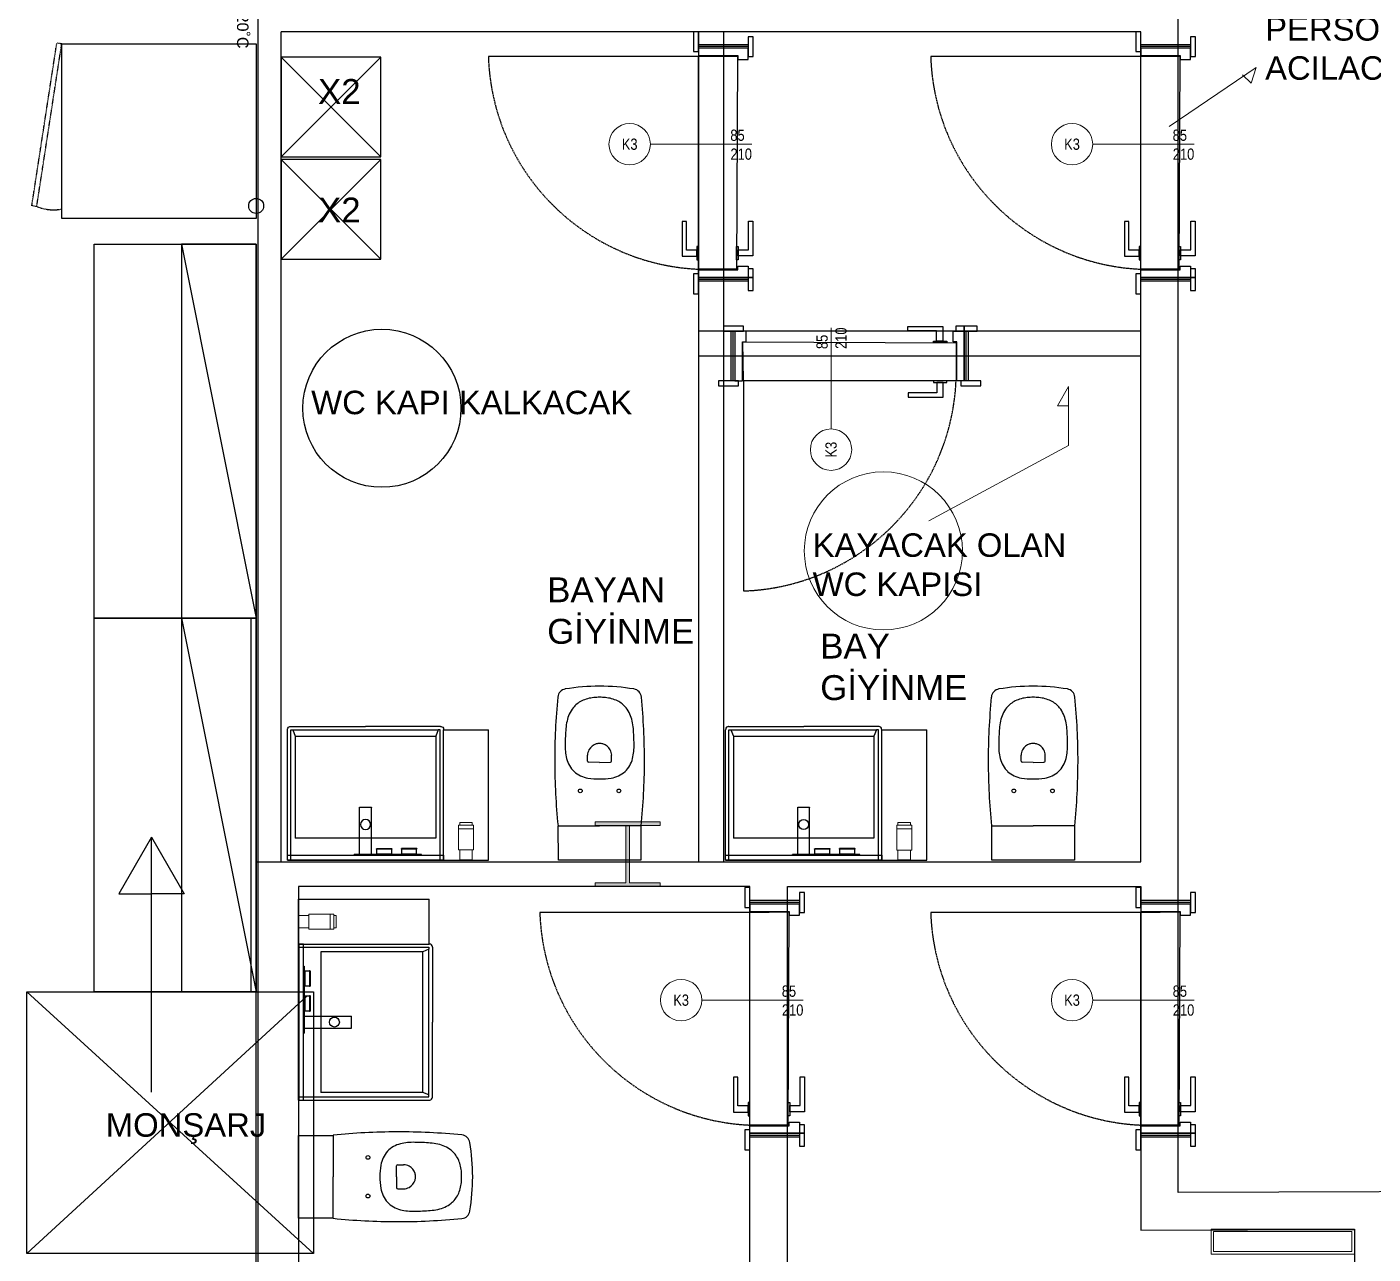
# Model space of a CAD drawing. Header units: millimetres. Extents: x 7687 to 15428, y -715 to 4028.
# Drawn here: x 13188 to 13728, y -249 to 243 of the extents above; entities that cross this region are included whole.
import ezdxf
from ezdxf.enums import TextEntityAlignment as Align

# ---------------------------------------------------------------- set-up
doc = ezdxf.new("R2010")
doc.units = ezdxf.units.MM
doc.linetypes.add('DASHED', pattern=[0.375, 0.25, -0.125])
doc.linetypes.add('HIDDEN', pattern=[0.375, 0.25, -0.125])
for name, color, linetype, lineweight in [('A-WINDOW_TAG', 2, 'Continuous', 5), ('AHŞAP_gör', 44, 'Continuous', 20), ('mermer', 13, 'Continuous', 25), ('SS_FURNITURE', 23, 'Continuous', 25), ('yazı', 7, 'Continuous', 20)]:
    doc.layers.add(name, color=color, linetype=linetype, lineweight=lineweight)
for name, color, linetype in [('DTM-AXIS', 7, 'Continuous'), ('ELEKTRİK', 1, 'Continuous'), ('FAGOR MUTFAK', 171, 'Continuous'), ('TEFRIS', 44, 'Continuous'), ('TİCARİ', 7, 'Continuous')]:
    doc.layers.add(name, color=color, linetype=linetype)
doc.layers.add('ss_door tag', color=7, linetype='Continuous', lineweight=13, true_color=0xd52e31)
doc.styles.add('ARIEL50SD', font='ARIALN.TTF', dxfattribs={"height": 9})
doc.styles.add('ROMANC', font='arial.ttf')
doc.styles.get("Standard").update_dxf_attribs({"font": 'arial.ttf'})

# ---------------------------------------------------------------- blocks, each defined once
blk = doc.blocks.new('kolon')
at = {"layer": 'mermer', "true_color": 0x2776bb}
h = blk.add_hatch(color=152, dxfattribs=at)
h.dxf.hatch_style = 1
h.paths.add_polyline_path([(44995.31, -4768.12), (44969.31, -4768.12), (44969.31, -4769.62), (44981.61, -4769.62), (44981.61, -4792.62), (44969.31, -4792.62), (44969.31, -4794.12), (44995.31, -4794.12), (44995.31, -4792.62), (44983.01, -4792.62), (44983.01, -4769.62), (44995.31, -4769.62)])
at = {"layer": 'ss_door tag'}
for p, q in [((44995.31, -4768.12), (44969.31, -4768.12)), ((44969.31, -4769.62), (44969.31, -4768.12)), ((44981.61, -4769.62), (44969.31, -4769.62)), ((44981.61, -4769.62), (44981.61, -4792.62)), ((44995.31, -4769.62), (44983.01, -4769.62)), ((44983.01, -4769.62), (44983.01, -4792.62)), ((44995.31, -4769.62), (44995.31, -4768.12)), ((44969.31, -4792.62), (44981.61, -4792.62)), ((44969.31, -4792.62), (44969.31, -4794.12)), ((44969.31, -4794.12), (44995.31, -4794.12)), ((44983.01, -4792.62), (44995.31, -4792.62)), ((44995.31, -4792.62), (44995.31, -4794.12))]:
    blk.add_line(p, q, dxfattribs=at)
blk = doc.blocks.new('WINDOW_TAG')
blk.add_line((0, -813), (0, 0))
blk.add_circle((0, 166), 166)
at = {"style": 'ARIEL50SD'}
blk.add_attdef('POZNO', text='', height=90, dxfattribs=at).set_placement((0, 166), align=Align.MIDDLE)
blk.add_attdef('HEIGHT', text='', height=90, rotation=90, dxfattribs=at).set_placement((35, -813), align=Align.TOP_LEFT)
blk.add_attdef('WIDTH', text='', height=90, rotation=90, dxfattribs=at).set_placement((0, -813), align=Align.BOTTOM_LEFT)
blk = doc.blocks.new('södb')
at = {"color": 1}
for points in [[(11995.55, 1679.62), (11995.55, 1671.62), (11997.55, 1671.62), (11997.55, 1679.62)], [(12017.48, 1674.52), (12017.48, 1673.02), (11997.55, 1673.02), (11997.55, 1674.52)], [(12017.48, 1677.62), (12017.48, 1669.62), (12019.48, 1669.62), (12019.48, 1677.62)], [(11997.55, 1588.07), (11997.55, 1593.37), (11996.85, 1593.37), (11996.85, 1588.07)], [(12012.78, 1588.07), (12012.78, 1593.37), (12013.48, 1593.37), (12013.48, 1588.07)], [(11995.55, 1582.42), (11995.55, 1574.42), (11997.55, 1574.42), (11997.55, 1582.42)], [(12017.48, 1584.42), (12017.48, 1575.82), (12019.48, 1575.82), (12019.48, 1584.42)], [(12017.48, 1581.02), (12017.48, 1579.52), (11997.55, 1579.52), (11997.55, 1581.02)]]:
    blk.add_lwpolyline(points, close=True, dxfattribs=at)
at = {"color": 8, "linetype": 'HIDDEN'}
blk.add_lwpolyline([(11997.55, 1669.62), (11913.26, 1669.62)], dxfattribs=at)
at = {"color": 1}
for points in [[(11997.55, 1673.77), (12017.48, 1673.77)], [(11997.55, 1673.02), (11997.55, 1670.02), (12013.28, 1670.02), (12013.28, 1668.52), (12017.48, 1668.52), (12017.48, 1671.49), (12017.48, 1671.49), (12017.48, 1673.02)], [(12017.48, 1673.02), (11997.55, 1673.02)], [(12012.78, 1584.32), (11997.55, 1584.32), (11997.55, 1669.62), (12013.18, 1669.84), (12012.78, 1584.32)], [(11990.95, 1603.51), (11990.95, 1603.51), (11990.95, 1589.51), (11996.85, 1589.51), (11996.85, 1592.01), (11992.7, 1592.01), (11992.7, 1603.51)], [(11992.7, 1603.51), (11990.95, 1603.51)], [(12019.38, 1603.62), (12019.38, 1603.62), (12019.38, 1589.62), (12013.48, 1589.62), (12013.48, 1592.12), (12017.63, 1592.12), (12017.63, 1603.62)], [(12017.63, 1603.62), (12019.38, 1603.62)], [(11997.55, 1581.02), (11997.55, 1584.02), (12013.28, 1584.02), (12013.28, 1585.52), (12017.48, 1585.52), (12017.48, 1582.56), (12017.48, 1582.56), (12017.48, 1581.02), (12019.48, 1581.02), (11997.55, 1581.02)], [(11997.55, 1580.27), (12017.48, 1580.27)]]:
    blk.add_lwpolyline(points, dxfattribs=at)
at = {"color": 8, "linetype": 'HIDDEN'}
blk.add_arc((12001.49, 1672.52), 88.29, 181.8822, 267.4421, dxfattribs=at)
at = {"layer": 'A-WINDOW_TAG'}
ref = blk.add_blockref('WINDOW_TAG', (11978.24, 1634.47), dxfattribs=dict(at, xscale=-0.05000000000000022, yscale=0.05000000000000022, zscale=0.05000000000000022, rotation=89.99932410386701))
ref.add_attrib('WIDTH', '85', dxfattribs={"layer": '0', "height": 4.5, "rotation": 359.9993, "style": 'ARIEL50SD'}).set_placement((12010.32, 1634.47), align=Align.BOTTOM_LEFT)
ref.add_attrib('HEIGHT', '210', dxfattribs={"layer": '0', "height": 4.5, "rotation": 359.9993, "style": 'ARIEL50SD'}).set_placement((12010.38, 1632.74), align=Align.TOP_LEFT)
ref.add_attrib('POZNO', 'K3', dxfattribs={"layer": '0', "height": 4.5, "style": 'ARIEL50SD'}).set_placement((11969.94, 1634.47), align=Align.MIDDLE)
blk = doc.blocks.new('A$C633F1E20')
at = {"color": 7, "linetype": 'Continuous'}
for p, q in [((21, 190), (21, 0.5)), ((69, 190), (69, 0.5)), ((88.7, 168.4), (88.7, 166.9)), ((150.7, 168.9), (89.2, 168.9)), ((150.7, 166.4), (89.2, 166.4)), ((90, 188.9), (150, 188.9)), ((90, 188.9), (90, 168.9)), ((90, 186.9), (150, 186.9)), ((150, 188.9), (150, 168.9)), ((151.2, 168.4), (151.2, 166.9)), ((188.7, 168.3), (188.7, 166.8)), ((250.7, 168.8), (189.2, 168.8)), ((250.7, 166.3), (189.2, 166.3)), ((190, 188.8), (250, 188.8)), ((190, 188.8), (190, 168.8)), ((190, 186.8), (250, 186.8)), ((250, 188.8), (250, 168.8)), ((251.2, 168.3), (251.2, 166.8)), ((21.5, 0), (68.5, 0))]:
    blk.add_line(p, q, dxfattribs=at)
for centre, start, end in [((89.2, 168.4), 90, 180), ((89.2, 166.9), 180, 270), ((98.5, 189.5), 90, 180), ((141.5, 189.5), 0, 90), ((150.7, 168.4), 0, 90), ((150.7, 166.9), 270, 0), ((189.2, 168.3), 90, 180), ((189.2, 166.8), 180, 270), ((198.5, 189.5), 90, 180), ((241.5, 189.5), 0, 90), ((250.7, 168.3), 0, 90), ((250.7, 166.8), 270, 0), ((21.5, 0.5), 180, 270), ((68.5, 0.5), 270, 0)]:
    blk.add_arc(centre, 0.5, start, end, dxfattribs=at)
at = {"layer": 'DTM-AXIS', "color": 7, "linetype": 'Continuous'}
for p, q in [((0, 193), (0, 190)), ((270, 193), (0, 193)), ((270, 190), (0, 190)), ((98, 188.9), (98, 189.5)), ((142, 188.9), (142, 189.5)), ((198, 188.8), (198, 189.5)), ((242, 188.8), (242, 189.5)), ((270, 193), (270, 190))]:
    blk.add_line(p, q, dxfattribs=at)
blk = doc.blocks.new('rgwre')
at = {"layer": 'AHŞAP_gör', "color": 51, "true_color": 0xf8f6b0}
for points in [[(52504.74, -4497.99), (52504.74, -4496.99), (52499.74, -4496.99), (52499.74, -4497.99)], [(52499.74, -4507.99), (52499.74, -4511.99), (52504.74, -4511.99), (52504.74, -4507.99)]]:
    blk.add_lwpolyline(points, dxfattribs=at)
for points in [[(52505.24, -4499.49), (52499.24, -4499.49), (52499.24, -4497.99), (52505.24, -4497.99)], [(52505.24, -4507.99), (52505.24, -4499.49), (52499.24, -4499.49), (52499.24, -4507.99)]]:
    blk.add_lwpolyline(points, close=True, dxfattribs=at)
at = {"layer": 'mermer'}
blk.add_line((52573.87, -4512.13), (52493.21, -4512.13), dxfattribs=at)
at = {"layer": 'TEFRIS'}
for p, q in [((52493.21, -4512.13), (52493.21, -4459.77)), ((52511.27, -4511.91), (52511.28, -4459.78)), ((52512.48, -4458.43), (52542.57, -4458.43)), ((52512.57, -4459.81), (52513.37, -4459.81)), ((52512.57, -4511.91), (52512.57, -4459.81)), ((52571.77, -4459.81), (52513.37, -4459.81)), ((52513.37, -4459.81), (52514.37, -4462.31)), ((52572.67, -4458.43), (52542.57, -4458.43)), ((52571.77, -4459.81), (52570.77, -4462.31)), ((52572.57, -4459.81), (52571.77, -4459.81)), ((52572.57, -4511.91), (52572.57, -4459.81)), ((52573.87, -4511.91), (52573.87, -4459.78)), ((52570.77, -4462.31), (52514.37, -4462.31)), ((52514.37, -4462.31), (52514.37, -4503.25)), ((52570.77, -4462.31), (52570.77, -4503.25)), ((52514.37, -4503.25), (52570.77, -4503.25)), ((52573.87, -4511.91), (52511.27, -4511.91))]:
    blk.add_line(p, q, dxfattribs=at)
for points in [[(52511.28, -4459.8), (52493.21, -4459.77)], [(52573.87, -4512.13), (52573.87, -4510.13), (52511.27, -4510.12), (52511.27, -4511.91)]]:
    blk.add_lwpolyline(points, dxfattribs=at)
blk.add_circle((52542.57, -4497.75), 2, dxfattribs=at)
for centre, radius, start, end in [((52513.14, -4459.71), 1.86, 161.8925, 182.1676), ((52512.35, -4459.5), 1.05, 108.7053, 159.4696), ((52512.46, -4459.78), 1.35, 89.2765, 109.6469), ((52572.68, -4459.78), 1.35, 70.3531, 90.7235), ((52572.8, -4459.5), 1.05, 20.5304, 71.2947), ((52572.01, -4459.71), 1.86, 357.8324, 18.1075)]:
    blk.add_arc(centre, radius, start, end, dxfattribs=at)
at = {"layer": 'TEFRIS', "xscale": 0.1, "yscale": 0.1, "zscale": 0.1, "rotation": 180}
blk.add_blockref('A$C633F1E20', (52547.07, -4490.83), dxfattribs=at)
blk = doc.blocks.new('retgwre')
at = {"layer": 'TEFRIS'}
for p, q in [((51047.24, -4515.13), (51063.91, -4515.13)), ((51080.59, -4515.13), (51063.91, -4515.13)), ((51063.91, -4540.51), (51059.57, -4540.61)), ((51063.91, -4540.51), (51068.26, -4540.61)), ((51059.09, -4541.11), (51059.08, -4543.41)), ((51068.74, -4541.11), (51068.75, -4543.41))]:
    blk.add_line(p, q, dxfattribs=at)
blk.add_lwpolyline([(51047.32, -4515.13), (51047.32, -4501.28), (51080.46, -4501.28), (51080.47, -4515.13)], dxfattribs=at)
for centre in [(51056.17, -4529.12), (51071.66, -4529.12)]:
    blk.add_circle(centre, 0.75, dxfattribs=at)
for centre, radius, start, end in [((51301.41, -4541.22), 255.5, 174.1406, 179.8869), ((50826.42, -4541.22), 255.5, 0.1131, 5.8594), ((51061.13, -4545.36), 11.24, 99.5729, 131.347), ((51063.45, -4560.62), 26.68, 88.9952, 99.0343), ((51064.38, -4560.62), 26.68, 80.9657, 91.0048), ((51066.7, -4545.36), 11.24, 48.653, 80.4271), ((51311.71, -4541.16), 265.8, 179.9024, 185.5351), ((51061.12, -4544.68), 10.74, 133.7278, 166.1823), ((51059.59, -4541.11), 0.5, 92.5771, 179.4575), ((51059.59, -4541.11), 0.5, 92.5904, 179.6398), ((51059.59, -4541.11), 0.5, 92.5904, 179.6398), ((51068.24, -4541.11), 0.5, 0.3602, 87.4096), ((51068.24, -4541.11), 0.5, 0.3602, 87.4096), ((51066.7, -4544.68), 10.74, 13.8177, 46.2722), ((50816.12, -4541.16), 265.8, 354.4649, 0.0976), ((51073.39, -4547.36), 23.3, 166.9984, 181.4039), ((51063.91, -4543.34), 4.84, 180.9006, 208.6245), ((51063.91, -4543.34), 4.84, 208.6245, 253.986), ((51063.92, -4543.34), 4.84, 286.014, 331.3755), ((51063.92, -4543.34), 4.84, 331.3755, 359.0994), ((51054.43, -4547.36), 23.3, 358.5961, 13.0016), ((51144.2, -4546.78), 94.11, 180.7026, 184.4727), ((51063.91, -4543.34), 4.84, 253.986, 270.0275), ((51063.92, -4543.34), 4.84, 269.9725, 286.014), ((50983.62, -4546.78), 94.11, 355.5273, 359.2974), ((51070.96, -4552.58), 20.64, 184.2647, 192.857), ((51063.36, -4554.59), 12.79, 191.6558, 217.9899), ((51064.46, -4554.59), 12.79, 322.0101, 348.3442), ((51056.86, -4552.58), 20.64, 347.143, 355.7353), ((51061.4, -4555.91), 10.43, 218.9071, 243.5749), ((51066.43, -4555.91), 10.43, 296.4251, 321.0929), ((51050.76, -4566.45), 3.63, 185.5181, 260.6194), ((51062.89, -4552.45), 14.19, 244.4101, 264.7234), ((51063.76, -4544.21), 22.48, 264.4302, 270.3775), ((51064.06, -4544.21), 22.48, 269.6225, 275.5698), ((51064.94, -4552.45), 14.19, 275.2766, 295.5899), ((51077.06, -4566.45), 3.63, 279.3806, 354.4819), ((51064.25, -4480.4), 90.74, 261.0733, 269.7868), ((51063.58, -4480.4), 90.74, 270.2132, 278.9267)]:
    blk.add_arc(centre, radius, start, end, dxfattribs=at)
blk = doc.blocks.new('fgfgfd')
at = {"layer": 'TEFRIS'}
for p, q in [((13178.08, 3086.46), (13194.75, 3086.46)), ((13211.43, 3086.46), (13194.75, 3086.46)), ((13189.93, 3060.48), (13189.92, 3058.18)), ((13194.75, 3061.08), (13190.41, 3060.98)), ((13194.75, 3061.08), (13199.1, 3060.98)), ((13199.58, 3060.48), (13199.59, 3058.18))]:
    blk.add_line(p, q, dxfattribs=at)
blk.add_lwpolyline([(13178.16, 3086.46), (13178.16, 3100.31), (13211.3, 3100.31), (13211.31, 3086.46)], dxfattribs=at)
for centre in [(13187.01, 3072.47), (13202.5, 3072.47)]:
    blk.add_circle(centre, 0.75, dxfattribs=at)
for centre, radius, start, end in [((13432.25, 3060.37), 255.5, 174.1406, 179.8869), ((12957.26, 3060.37), 255.5, 0.1131, 5.8594), ((13191.97, 3056.23), 11.24, 99.5729, 131.347), ((13194.29, 3040.97), 26.68, 88.9952, 99.0343), ((13195.22, 3040.97), 26.68, 80.9657, 91.0048), ((13197.54, 3056.23), 11.24, 48.653, 80.4271), ((13191.96, 3056.91), 10.74, 133.7278, 166.1823), ((13197.54, 3056.91), 10.74, 13.8177, 46.2722), ((13442.55, 3060.42), 265.8, 179.9024, 185.5351), ((13204.23, 3054.23), 23.3, 166.9984, 181.4039), ((13194.75, 3058.25), 4.84, 180.9006, 208.6245), ((13190.43, 3060.48), 0.5, 92.5771, 179.4575), ((13190.43, 3060.48), 0.5, 92.5904, 179.6398), ((13190.43, 3060.48), 0.5, 92.5904, 179.6398), ((13194.76, 3058.25), 4.84, 331.3755, 359.0994), ((13199.08, 3060.48), 0.5, 0.3602, 87.4096), ((13199.08, 3060.48), 0.5, 0.3602, 87.4096), ((13185.27, 3054.23), 23.3, 358.5961, 13.0016), ((12946.96, 3060.42), 265.8, 354.4649, 0.0976), ((13275.04, 3054.81), 94.11, 180.7026, 184.4727), ((13194.75, 3058.25), 4.84, 208.6245, 253.986), ((13194.75, 3058.25), 4.84, 253.986, 270.0275), ((13194.76, 3058.25), 4.84, 269.9725, 286.014), ((13194.76, 3058.25), 4.84, 286.014, 331.3755), ((13114.46, 3054.81), 94.11, 355.5273, 359.2974), ((13201.8, 3049.01), 20.64, 184.2647, 192.857), ((13187.7, 3049.01), 20.64, 347.143, 355.7353), ((13194.2, 3047), 12.79, 191.6558, 217.9899), ((13195.3, 3047), 12.79, 322.0101, 348.3442), ((13181.6, 3035.14), 3.63, 185.5181, 260.6194), ((13192.24, 3045.68), 10.43, 218.9071, 243.5749), ((13193.73, 3049.14), 14.19, 244.4101, 264.7234), ((13194.61, 3057.38), 22.48, 264.4302, 270.3775), ((13194.9, 3057.38), 22.48, 269.6225, 275.5698), ((13195.78, 3049.14), 14.19, 275.2766, 295.5899), ((13197.27, 3045.68), 10.43, 296.4251, 321.0929), ((13207.9, 3035.14), 3.63, 279.3806, 354.4819), ((13195.09, 3121.19), 90.74, 261.0733, 269.7868), ((13194.42, 3121.19), 90.74, 270.2132, 278.9267)]:
    blk.add_arc(centre, radius, start, end, dxfattribs=at)
blk = doc.blocks.new('fsfdf')
at = {"layer": 'AHŞAP_gör', "color": 51, "true_color": 0xf8f6b0}
for points in [[(13322.69, 3096.17), (13322.69, 3100.17), (13317.69, 3100.17), (13317.69, 3096.17)], [(13317.69, 3086.17), (13317.69, 3085.17), (13322.69, 3085.17), (13322.69, 3086.17)]]:
    blk.add_lwpolyline(points, dxfattribs=at)
for points in [[(13317.19, 3096.17), (13317.19, 3087.67), (13323.19, 3087.67), (13323.19, 3096.17)], [(13317.19, 3087.67), (13323.19, 3087.67), (13323.19, 3086.17), (13317.19, 3086.17)]]:
    blk.add_lwpolyline(points, close=True, dxfattribs=at)
at = {"layer": 'mermer'}
blk.add_line((13248.56, 3100.31), (13329.22, 3100.31), dxfattribs=at)
at = {"layer": 'TEFRIS'}
for p, q in [((13248.56, 3100.09), (13248.56, 3047.97)), ((13248.56, 3100.09), (13311.16, 3100.09)), ((13249.86, 3100.09), (13249.86, 3047.99)), ((13309.86, 3100.09), (13309.86, 3047.99)), ((13311.16, 3100.09), (13311.16, 3047.97)), ((13329.22, 3100.31), (13329.22, 3047.95)), ((13251.66, 3050.49), (13251.66, 3091.44)), ((13308.06, 3091.44), (13251.66, 3091.44)), ((13308.06, 3050.49), (13308.06, 3091.44)), ((13249.77, 3046.62), (13279.86, 3046.62)), ((13249.86, 3047.99), (13250.66, 3047.99)), ((13250.66, 3047.99), (13251.66, 3050.49)), ((13250.66, 3047.99), (13309.06, 3047.99)), ((13251.66, 3050.49), (13308.06, 3050.49)), ((13309.95, 3046.62), (13279.86, 3046.62)), ((13309.06, 3047.99), (13308.06, 3050.49)), ((13309.86, 3047.99), (13309.06, 3047.99))]:
    blk.add_line(p, q, dxfattribs=at)
for points in [[(13248.56, 3100.31), (13248.56, 3098.31), (13311.16, 3098.31), (13311.16, 3100.09)], [(13311.16, 3047.98), (13329.22, 3047.95)]]:
    blk.add_lwpolyline(points, dxfattribs=at)
blk.add_circle((13279.86, 3085.94), 2, dxfattribs=at)
for centre, radius, start, end in [((13250.42, 3047.9), 1.86, 177.8324, 198.1075), ((13249.63, 3047.69), 1.05, 200.5304, 251.2947), ((13249.75, 3047.96), 1.35, 250.3531, 270.7235), ((13309.97, 3047.96), 1.35, 269.2765, 289.6469), ((13310.09, 3047.69), 1.05, 288.7053, 339.4696), ((13309.3, 3047.9), 1.86, 341.8925, 2.1676)]:
    blk.add_arc(centre, radius, start, end, dxfattribs=at)
at = {"layer": 'TEFRIS', "xscale": 0.1, "yscale": 0.1, "zscale": 0.1}
blk.add_blockref('A$C633F1E20', (13275.36, 3079.01), dxfattribs=at)

msp = doc.modelspace()

# ---------------------------------------------------------------- linework, layer by layer
at = {"color": 240, "true_color": 0xed1f24}
for p, q in [((13280.86, 251.16), (13280.86, -694.84)), ((13635.1, 121.05), (13457.67, 121.05)), ((13635.1, 111.05), (13457.67, 111.05))]:
    msp.add_line(p, q, dxfattribs=at)
for p, q in [((13290.23, -91.84), (13290.23, 241.16)), ((13457.67, 241.16), (13457.67, 73.82)), ((13467.67, 241.16), (13467.67, 73.82)), ((13290.23, 190.97), (13330.23, 230.97)), ((13290.23, 230.97), (13330.23, 190.97)), ((13290.23, 149.97), (13330.23, 189.97)), ((13290.23, 189.97), (13330.23, 149.97)), ((13457.67, 73.82), (13457.67, -91.84)), ((13467.67, 73.82), (13467.67, -91.84))]:
    msp.add_line(p, q)
at = {"color": 51, "true_color": 0xf8f6b0}
for p, q in [((13238.24, -81.98), (13225.13, -104.72)), ((13238.24, -184.38), (13238.24, -81.98)), ((13238.24, -81.98), (13251.35, -104.72)), ((13225.13, -104.72), (13238.24, -104.72)), ((13251.35, -104.72), (13238.24, -104.72)), ((13188.28, -144.05), (13303.28, -249.05)), ((13188.28, -249.05), (13300.64, -145.7))]:
    msp.add_line(p, q, dxfattribs=at)
for points in [[(13290.23, 190.97), (13330.23, 190.97), (13330.23, 230.97), (13290.23, 230.97)], [(13290.23, 149.97), (13330.23, 149.97), (13330.23, 189.97), (13290.23, 189.97)]]:
    msp.add_lwpolyline(points, close=True)
msp.add_lwpolyline([(13188.28, -144.05), (13303.28, -144.05), (13303.28, -249.05), (13188.28, -249.05)], close=True, dxfattribs=at)
at = {"color": 240, "true_color": 0xed1f24}
msp.add_circle((13330.66, 90.14), 31.72, dxfattribs=at)
at = {"layer": 'AHŞAP_gör', "color": 51, "true_color": 0xf8f6b0}
for points in [[(13537.17, -78.65), (13543.17, -78.65), (13543.17, -77.15), (13537.17, -77.15)], [(13537.17, -87.15), (13537.17, -78.65), (13543.17, -78.65), (13543.17, -87.15)]]:
    msp.add_lwpolyline(points, close=True, dxfattribs=at)
for points in [[(13537.67, -77.15), (13537.67, -76.15), (13542.67, -76.15), (13542.67, -77.15)], [(13542.67, -87.15), (13542.67, -91.15), (13537.67, -91.15), (13537.67, -87.15)]]:
    msp.add_lwpolyline(points, dxfattribs=at)
at = {"layer": 'AHŞAP_gör'}
msp.add_lwpolyline([(13663.23, -249.31), (13720.73, -249.31), (13720.73, -239.31), (13663.3, -239.31), (13663.23, -249.31)], dxfattribs=at)
msp.add_lwpolyline([(13664.24, -248.31), (13719.73, -248.31), (13719.73, -240.31), (13664.29, -240.31)], close=True, dxfattribs=at)
at = {"layer": 'ELEKTRİK', "color": 1}
msp.add_circle((13280.23, 171.34), 3, dxfattribs=at)
at = {"layer": 'FAGOR MUTFAK'}
for p, q in [((13250.23, 155.95), (13280.23, 5.95)), ((13250.23, 5.95), (13280.23, -144.05))]:
    msp.add_line(p, q, dxfattribs=at)
for points in [[(13280.23, 155.95), (13280.23, 5.95), (13215.23, 5.95), (13215.23, 155.95)], [(13280.23, 155.95), (13250.23, 155.95), (13250.23, 5.95), (13280.23, 5.95)], [(13280.23, 5.95), (13280.23, -144.05), (13215.23, -144.05), (13215.23, 5.95)], [(13250.23, -144.05), (13280.23, -144.05), (13280.23, 5.95), (13250.23, 5.95)], [(13278.23, 5.95), (13280.23, 5.95), (13280.23, -144.05), (13278.23, -144.05)]]:
    msp.add_lwpolyline(points, close=True, dxfattribs=at)
at = {"layer": 'mermer'}
msp.add_line((13468.54, -91.28), (13549.2, -91.28), dxfattribs=at)
for points in [[(13811.37, -64.35), (13811.37, -224.06), (13650.1, -224.65), (13650.1, -91.84), (13650.1, 542), (13222.23, 541.56)], [(13197.23, -694.84), (13280.23, -694.84), (13280.23, -91.84), (13635.1, -91.84), (13635.1, 241.16), (13290.23, 241.16)], [(13720.73, -239.37), (13720.73, -694.84), (13297.23, -694.84), (13297.23, -370.93), (13493.3, -370.93), (13493.3, -342.93), (13493.3, -101.84), (13635.1, -101.84), (13635.1, -239.71), (13720.73, -239.39)]]:
    msp.add_lwpolyline(points, dxfattribs=at)
msp.add_lwpolyline([(13297.23, -355.93), (13478.3, -355.93), (13478.3, -101.84), (13297.23, -101.84)], close=True, dxfattribs=at)
at = {"layer": 'TEFRIS'}
for p, q in [((13469.75, -37.59), (13499.84, -37.59)), ((13529.93, -37.59), (13499.84, -37.59)), ((13468.54, -91.06), (13468.54, -38.94)), ((13469.84, -91.06), (13469.84, -38.96)), ((13469.84, -38.96), (13470.64, -38.96)), ((13470.64, -38.96), (13471.64, -41.46)), ((13470.64, -38.96), (13529.04, -38.96)), ((13471.64, -41.46), (13471.64, -82.41)), ((13471.64, -41.46), (13528.04, -41.46)), ((13529.04, -38.96), (13528.04, -41.46)), ((13528.04, -41.46), (13528.04, -82.41)), ((13529.84, -38.96), (13529.04, -38.96)), ((13529.84, -91.06), (13529.84, -38.96)), ((13531.14, -91.06), (13531.14, -38.94)), ((13549.2, -91.28), (13549.2, -38.93)), ((13528.04, -82.41), (13471.64, -82.41)), ((13468.54, -91.06), (13531.14, -91.06))]:
    msp.add_line(p, q, dxfattribs=at)
for points in [[(13531.14, -38.96), (13549.2, -38.93)], [(13468.54, -91.28), (13468.54, -89.28), (13531.14, -89.28), (13531.14, -91.06)]]:
    msp.add_lwpolyline(points, dxfattribs=at)
msp.add_circle((13499.84, -76.91), 2, dxfattribs=at)
for centre, radius, start, end in [((13469.61, -38.66), 1.05, 108.7053, 159.4696), ((13469.73, -38.94), 1.35, 89.2765, 109.6469), ((13529.95, -38.94), 1.35, 70.3531, 90.7235), ((13530.07, -38.66), 1.05, 20.5304, 71.2947), ((13470.4, -38.87), 1.86, 161.8925, 182.1676), ((13529.28, -38.87), 1.86, 357.8324, 18.1075)]:
    msp.add_arc(centre, radius, start, end, dxfattribs=at)
at = {"layer": 'TİCARİ', "linetype": 'DASHED', "ltscale": 0.2}
for p, q in [((13192.21, 171.05), (13202.23, 236.34)), ((13202.23, 236.34), (13200.27, 236.7)), ((13192.21, 171.05), (13190.25, 171.42))]:
    msp.add_line(p, q, dxfattribs=at)
at = {"layer": 'TİCARİ'}
for p, q in [((13202.23, 236.34), (13280.23, 236.34)), ((13202.23, 166.34), (13202.23, 236.34)), ((13280.23, 236.34), (13280.23, 166.34)), ((13202.23, 166.34), (13202.23, 181.34)), ((13280.23, 166.34), (13202.23, 166.34))]:
    msp.add_line(p, q, dxfattribs=at)
at = {"layer": 'TİCARİ', "linetype": 'DASHED', "ltscale": 0.2}
msp.add_lwpolyline([(13190.25, 171.42), (13200.27, 236.7), (13200.27, 236.7)], dxfattribs=at)
msp.add_arc((13198.93, 188.01), 18.24, 248.4002, 280.4412, dxfattribs=at)
at = {"layer": 'yazı', "color": 2, "true_color": 0xf1eb1f}
for p, q in [((13646.45, 203.26), (13681.4, 226.91)), ((13681.4, 226.91), (13679.28, 220.55)), ((13679.28, 220.55), (13675.87, 223.96)), ((13606.03, 98.89), (13601.69, 91.09)), ((13606.03, 75.25), (13606.03, 98.89)), ((13601.69, 91.09), (13606.03, 91.09)), ((13550.04, 44.89), (13606.03, 75.25))]:
    msp.add_line(p, q, dxfattribs=at)
msp.add_circle((13531.81, 32.9), 31.72, dxfattribs=at)

# ---------------------------------------------------------------- block references
for p in [(1460.11, -1438.37), (1637.54, -1438.37), (1480.75, -1781.86), (1637.54, -1781.86)]:
    msp.add_blockref('södb', p)
for name, p, rotation in [('södb', (15145.29, -11896.43), 89.99999999999999), ('fgfgfd', (26612.74, 3009.03), 180), ('fgfgfd', (26786.63, 3009.03), 180)]:
    msp.add_blockref(name, p, dxfattribs=dict(rotation=rotation))
at = {"xscale": -1, "rotation": 180}
msp.add_blockref('fsfdf', (44.24, 3009.03), dxfattribs=at)
at = {"layer": 'mermer'}
msp.add_blockref('kolon', (-31553.08, 4692.28), dxfattribs=at)
for name, p, rotation in [('rgwre', (17809.36, 52386.37), 270), ('retgwre', (8795.95, -51282.19), 90.00000000000001)]:
    msp.add_blockref(name, p, dxfattribs=dict(at, rotation=rotation))
at = {"layer": 'TEFRIS', "xscale": -0.1, "yscale": 0.1, "zscale": 0.1, "rotation": 180}
msp.add_blockref('A$C633F1E20', (13495.34, -69.98), dxfattribs=at)

# ---------------------------------------------------------------- texts
at = {"char_height": 10, "attachment_point": 1}
for insert in [(13305.05, 222.25), (13305.05, 174.68)]:
    msp.add_mtext_dynamic_manual_height_columns('X2', width=77.9175, gutter_width=12.5, heights=[0], dxfattribs=dict(at, insert=insert))
at = {"layer": 'ELEKTRİK', "color": 1, "insert": (13277.16, 234.51), "char_height": 4.62, "attachment_point": 3, "rotation": 270}
msp.add_mtext('-18˚C,-20˚C', dxfattribs=at)
at = {"layer": 'SS_FURNITURE', "char_height": 10, "attachment_point": 1}
for s, insert in [('BAYAN GİYİNME', (13396.96, 22.28)), ('BAY GİYİNME', (13506.49, -0.31))]:
    msp.add_mtext_dynamic_manual_height_columns(s, width=77.9175, gutter_width=12.5, heights=[0], dxfattribs=dict(at, insert=insert))
at = {"layer": 'yazı', "color": 2, "true_color": 0xf1eb1f, "char_height": 10.9241, "attachment_point": 1, "style": 'ROMANC'}
for s, insert in [('{\\H0.86275x;PERSONEL KAPI ACILACAK}', (13684.94, 247.1)), ('{\\H0.86275x;WC KAPI KALKACAK}', (13302.3, 97.17)), ('{\\H0.86275x;KAYACAK OLAN\\PWC KAPISI}', (13503.45, 39.93)), ('{\\H0.86275x;MONŞARJ}', (13219.92, -192.79))]:
    msp.add_mtext_dynamic_manual_height_columns(s, width=145.082, gutter_width=425, heights=[0], dxfattribs=dict(at, insert=insert))

doc.saveas('drawing.dxf')
